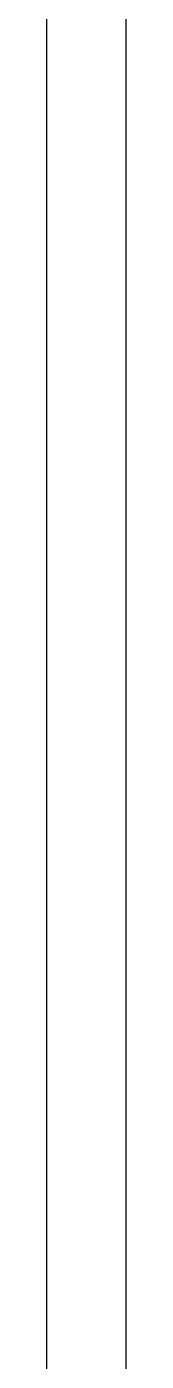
# Model space of a CAD drawing. Header units: millimetres. Extents: x 11159 to 50121, y 18346 to 37577.
# Drawn here: x 49395 to 49705, y 26784 to 32002 of the extents above; entities that cross this region are included whole.
import ezdxf

# ---------------------------------------------------------------- set-up
doc = ezdxf.new("R2010")
doc.units = ezdxf.units.MM
doc.layers.add('axis', color=40, linetype='Continuous')
doc.layers.add('wall', color=5, linetype='Continuous')

msp = doc.modelspace()

# ---------------------------------------------------------------- linework, layer by layer
at = {"layer": 'axis'}
msp.add_line((49394.9003107828, 18746.37710312664), (49394.9003107828, 35956.37710312664), dxfattribs=at)
at = {"layer": 'wall', "color": 0}
msp.add_line((49704.9003107828, 26246.37710312663), (49704.9003107828, 35266.37710312664), dxfattribs=at)

doc.saveas('drawing.dxf')
